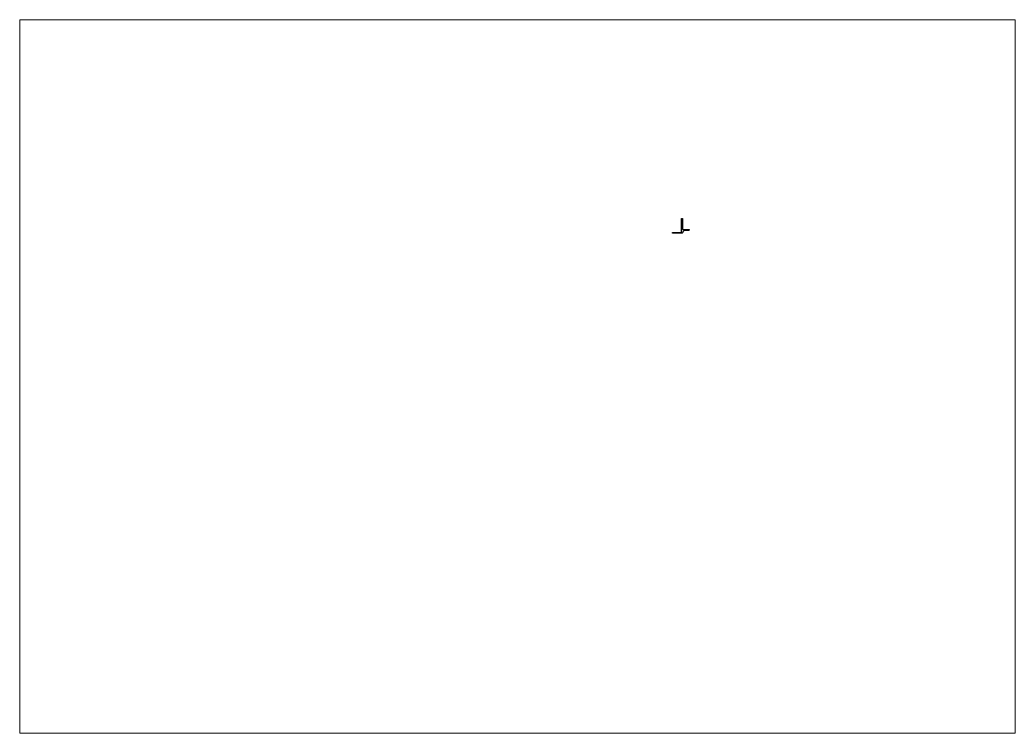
# Paper-space layout 'Layout1' of a CAD drawing. Extents: x 1.11 to 9.97, y 0.79 to 7.14.
# The model-space entities are those that its viewports show. They can reach past a viewport. Long polylines and large blocks are cut down to what shows.
import ezdxf

# ---------------------------------------------------------------- set-up
doc = ezdxf.new("R2010")
doc.units = 0
doc.layers.get('0').update_dxf_attribs({"linetype": 'CONTINUOUS'})
doc.layers.add('ANA', color=220, linetype='CONTINUOUS')

msp = doc.modelspace()

# ---------------------------------------------------------------- linework, layer by layer
msp.add_lwpolyline([(379.7, 289), (379.7, 290.3), (393.2, 290.3), (393.2, 311.3), (394.5, 311.3), (394.5, 294.5), (404.7, 294.5), (404.7, 294.2, -0.414214), (403.7, 293.2), (398.7, 293.2, 0.371021), (394.7, 289.8, -0.371021), (393.7, 289)], format="xyb", close=True)

psp = doc.layouts.get("Layout1")

# ---------------------------------------------------------------- viewports
at = {"layer": 'ANA'}
psp.add_viewport(center=(5.5369, 3.9654), size=(8.859, 6.344667), view_center_point=(146.4123, 73.6272), view_height=1072.498983, dxfattribs=at)

doc.saveas('drawing.dxf')
